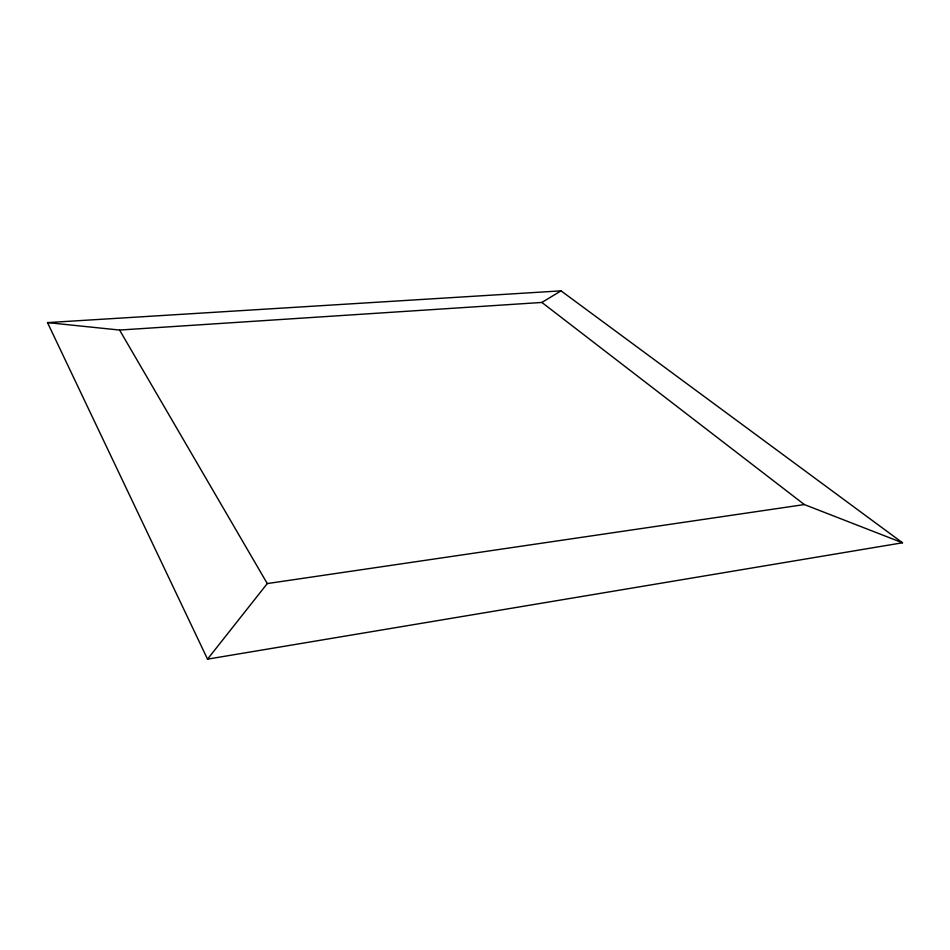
<?xml version="1.0" encoding="UTF-8"?>
<svg xmlns="http://www.w3.org/2000/svg" width="950" height="950" viewBox="0 0 950 950"><rect width="100%" height="100%" fill="white"/><g stroke="black" fill="none" stroke-linecap="round" stroke-linejoin="round"><path stroke-width="1.43" d="M207.527 659.146L267.271 583.573L804.365 504.569L902.5 542.783L207.527 659.146L47.5 322.608L561.034 290.854L902.5 542.783M47.5 322.608L119.581 330.054L541.892 302.444L561.034 290.854M541.892 302.444L804.365 504.569M119.581 330.054L267.271 583.573"/></g></svg>
